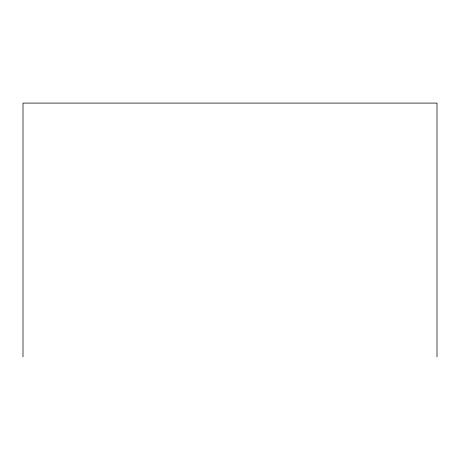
<?xml version="1.0" encoding="UTF-8"?>
<svg xmlns="http://www.w3.org/2000/svg" width="460" height="460" viewBox="0 0 460 460"><rect width="100%" height="100%" fill="white"/><g stroke="black" fill="none" stroke-linecap="round" stroke-linejoin="round"><path stroke-width="0.69" d="M437 356.908L437 103.092L23 103.092L23 356.908"/></g></svg>
